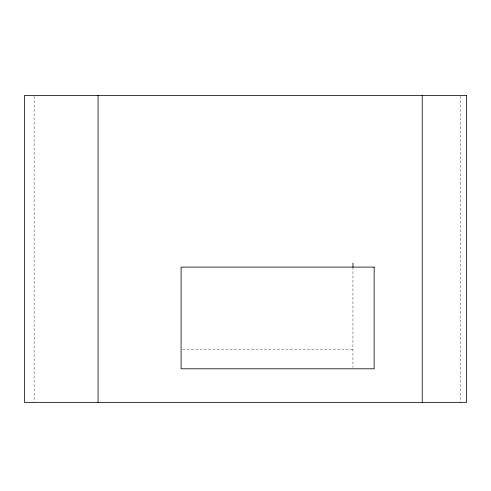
<?xml version="1.0" encoding="UTF-8"?>
<svg xmlns="http://www.w3.org/2000/svg" width="491" height="491" viewBox="0 0 491 491"><rect width="100%" height="100%" fill="white"/><g stroke="black" fill="none" stroke-linecap="round" stroke-linejoin="round"><path stroke-width="0.37" stroke-dasharray="2.46 1.84" d="M182.615 349.169L352.949 349.169M460.184 96.242L460.184 402.54M352.949 267.11L352.949 367.293M34.118 96.248L34.118 402.54"/><path stroke-width="0.74" d="M422.235 95.481L422.235 402.54M352.949 263.096L352.949 267.11M98.065 95.481L98.065 402.54M466.45 95.481L24.55 95.481L24.55 402.54L466.45 402.54L466.45 95.481M374.136 267.11L181.087 267.11L181.087 368.802L374.136 368.802L374.136 267.11"/></g></svg>
